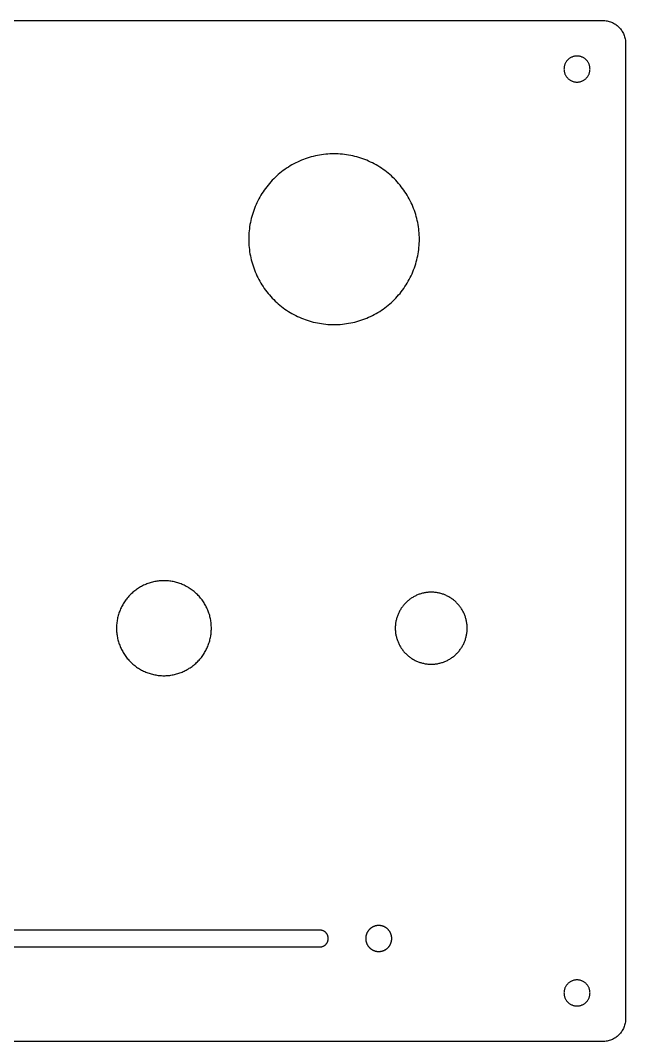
# Model space of a CAD drawing. Header units: millimetres. Extents: x 0 to 184, y 0 to 133.
# Drawn here: x 105.1 to 184.2, y 0 to 133.3 of the extents above; entities that cross this region are included whole.
import ezdxf

# ---------------------------------------------------------------- set-up
doc = ezdxf.new("R2010")
doc.units = ezdxf.units.MM

msp = doc.modelspace()

# ---------------------------------------------------------------- linework, layer by layer
for points in [[(3, 133.35), (181.15, 133.35), (181.2972, 133.3464), (181.4441, 133.3356), (181.5902, 133.3175), (181.7353, 133.2924), (181.8789, 133.2601), (182.0209, 133.2208), (182.1607, 133.1746), (182.2981, 133.1216), (182.4327, 133.062), (182.5642, 132.9958), (182.6923, 132.9232), (182.8167, 132.8444), (182.9371, 132.7596), (183.0532, 132.669), (183.1647, 132.5729), (183.2713, 132.4713), (183.3729, 132.3647), (183.469, 132.2532), (183.5596, 132.1371), (183.6444, 132.0167), (183.7232, 131.8923), (183.7958, 131.7642), (183.862, 131.6327), (183.9216, 131.4981), (183.9746, 131.3607), (184.0208, 131.2209), (184.0601, 131.0789), (184.0924, 130.9353), (184.1175, 130.7902), (184.1356, 130.6441), (184.1464, 130.4972), (184.15, 130.35), (184.15, 3), (184.1464, 2.8528), (184.1356, 2.7059), (184.1175, 2.5598), (184.0924, 2.4147), (184.0601, 2.2711), (184.0208, 2.1291), (183.9746, 1.9893), (183.9216, 1.8519), (183.862, 1.7173), (183.7958, 1.5858), (183.7232, 1.4577), (183.6444, 1.3333), (183.5596, 1.2129), (183.469, 1.0968), (183.3729, 0.9853), (183.2713, 0.8787), (183.1647, 0.7771), (183.0532, 0.681), (182.9371, 0.5904), (182.8167, 0.5056), (182.6923, 0.4268), (182.5642, 0.3542), (182.4327, 0.288), (182.2981, 0.2284), (182.1607, 0.1754), (182.0209, 0.1292), (181.8789, 0.0899), (181.7353, 0.0576), (181.5902, 0.0325), (181.4441, 0.0144), (181.2972, 0.0036), (181.15, 0), (3, 0)], [(39.955, 12.36), (144.185, 12.36), (144.239, 12.3613), (144.2928, 12.3653), (144.3464, 12.3719), (144.3996, 12.3811), (144.4523, 12.393), (144.5043, 12.4074), (144.5556, 12.4243), (144.606, 12.4437), (144.6553, 12.4656), (144.7035, 12.4899), (144.7505, 12.5165), (144.7961, 12.5454), (144.8403, 12.5765), (144.8828, 12.6097), (144.9237, 12.645), (144.9628, 12.6822), (145, 12.7213), (145.0353, 12.7622), (145.0685, 12.8047), (145.0996, 12.8489), (145.1285, 12.8945), (145.1551, 12.9415), (145.1794, 12.9897), (145.2013, 13.039), (145.2207, 13.0894), (145.2376, 13.1407), (145.252, 13.1927), (145.2639, 13.2454), (145.2731, 13.2986), (145.2797, 13.3522), (145.2837, 13.406), (145.285, 13.46), (145.2837, 13.514), (145.2797, 13.5678), (145.2731, 13.6214), (145.2639, 13.6746), (145.252, 13.7273), (145.2376, 13.7793), (145.2207, 13.8306), (145.2013, 13.881), (145.1794, 13.9303), (145.1551, 13.9785), (145.1285, 14.0255), (145.0996, 14.0711), (145.0685, 14.1153), (145.0353, 14.1578), (145, 14.1987), (144.9628, 14.2378), (144.9237, 14.275), (144.8828, 14.3103), (144.8403, 14.3435), (144.7961, 14.3746), (144.7505, 14.4035), (144.7035, 14.4301), (144.6553, 14.4544), (144.606, 14.4763), (144.5556, 14.4957), (144.5043, 14.5126), (144.4523, 14.527), (144.3996, 14.5389), (144.3464, 14.5481), (144.2928, 14.5547), (144.239, 14.5587), (144.185, 14.56), (39.955, 14.56)]]:
    msp.add_lwpolyline(points)
for points in [[(179.4816, 126.7506), (179.4918, 126.8334), (179.498, 126.9166), (179.5, 127), (179.498, 127.0834), (179.4918, 127.1666), (179.4816, 127.2494), (179.4673, 127.3317), (179.4491, 127.4131), (179.4268, 127.4935), (179.4006, 127.5727), (179.3706, 127.6506), (179.3368, 127.7268), (179.2993, 127.8014), (179.2581, 127.874), (179.2135, 127.9445), (179.1655, 128.0127), (179.1141, 128.0785), (179.0596, 128.1417), (179.0021, 128.2021), (178.9417, 128.2596), (178.8785, 128.3141), (178.8127, 128.3655), (178.7445, 128.4135), (178.674, 128.4581), (178.6014, 128.4993), (178.5268, 128.5368), (178.4506, 128.5706), (178.3727, 128.6006), (178.2935, 128.6268), (178.2131, 128.6491), (178.1317, 128.6673), (178.0494, 128.6816), (177.9666, 128.6918), (177.8834, 128.698), (177.8, 128.7), (177.7166, 128.698), (177.6334, 128.6918), (177.5506, 128.6816), (177.4683, 128.6673), (177.3869, 128.6491), (177.3065, 128.6268), (177.2273, 128.6006), (177.1494, 128.5706), (177.0732, 128.5368), (176.9986, 128.4993), (176.926, 128.4581), (176.8555, 128.4135), (176.7873, 128.3655), (176.7215, 128.3141), (176.6583, 128.2596), (176.5979, 128.2021), (176.5404, 128.1417), (176.4859, 128.0785), (176.4345, 128.0127), (176.3865, 127.9445), (176.3419, 127.874), (176.3007, 127.8014), (176.2632, 127.7268), (176.2294, 127.6506), (176.1994, 127.5727), (176.1732, 127.4935), (176.1509, 127.4131), (176.1327, 127.3317), (176.1184, 127.2494), (176.1082, 127.1666), (176.102, 127.0834), (176.1, 127), (176.102, 126.9166), (176.1082, 126.8334), (176.1184, 126.7506), (176.1327, 126.6683), (176.1509, 126.5869), (176.1732, 126.5065), (176.1994, 126.4273), (176.2294, 126.3494), (176.2632, 126.2732), (176.3007, 126.1986), (176.3419, 126.126), (176.3865, 126.0555), (176.4345, 125.9873), (176.4859, 125.9215), (176.5404, 125.8583), (176.5979, 125.7979), (176.6583, 125.7404), (176.7215, 125.6859), (176.7873, 125.6345), (176.8555, 125.5865), (176.926, 125.5419), (176.9986, 125.5007), (177.0732, 125.4632), (177.1494, 125.4294), (177.2273, 125.3994), (177.3065, 125.3732), (177.3869, 125.3509), (177.4683, 125.3327), (177.5506, 125.3184), (177.6334, 125.3082), (177.7166, 125.302), (177.8, 125.3), (177.8834, 125.302), (177.9666, 125.3082), (178.0494, 125.3184), (178.1317, 125.3327), (178.2131, 125.3509), (178.2935, 125.3732), (178.3727, 125.3994), (178.4506, 125.4294), (178.5268, 125.4632), (178.6014, 125.5007), (178.674, 125.5419), (178.7445, 125.5865), (178.8127, 125.6345), (178.8785, 125.6859), (178.9417, 125.7404), (179.0021, 125.7979), (179.0596, 125.8583), (179.1141, 125.9215), (179.1655, 125.9873), (179.2135, 126.0555), (179.2581, 126.126), (179.2993, 126.1986), (179.3368, 126.2732), (179.3706, 126.3494), (179.4006, 126.4273), (179.4268, 126.5065), (179.4491, 126.5869), (179.4673, 126.6683)], [(157.1698, 103.9598), (157.1866, 104.2329), (157.1966, 104.5064), (157.2, 104.78), (157.1966, 105.0536), (157.1866, 105.3271), (157.1698, 105.6002), (157.1463, 105.8729), (157.1161, 106.1449), (157.0793, 106.416), (157.0358, 106.6862), (156.9858, 106.9553), (156.9291, 107.223), (156.8658, 107.4892), (156.7961, 107.7538), (156.7199, 108.0167), (156.6372, 108.2776), (156.5482, 108.5363), (156.4529, 108.7928), (156.3513, 109.0469), (156.2434, 109.2984), (156.1295, 109.5472), (156.0095, 109.7932), (155.8834, 110.0361), (155.7515, 110.2758), (155.6137, 110.5122), (155.4701, 110.7452), (155.3209, 110.9746), (155.1661, 111.2003), (155.0058, 111.422), (154.8401, 111.6398), (154.6691, 111.8535), (154.4929, 112.0629), (154.3116, 112.2679), (154.1254, 112.4684), (153.9342, 112.6642), (153.7384, 112.8554), (153.5379, 113.0416), (153.3329, 113.2229), (153.1235, 113.3991), (152.9098, 113.5701), (152.692, 113.7358), (152.4703, 113.8961), (152.2446, 114.0509), (152.0152, 114.2001), (151.7822, 114.3437), (151.5458, 114.4815), (151.3061, 114.6134), (151.0632, 114.7395), (150.8172, 114.8595), (150.5684, 114.9734), (150.3169, 115.0813), (150.0628, 115.1829), (149.8063, 115.2782), (149.5476, 115.3672), (149.2867, 115.4499), (149.0238, 115.5261), (148.7592, 115.5958), (148.493, 115.6591), (148.2253, 115.7158), (147.9562, 115.7658), (147.686, 115.8093), (147.4149, 115.8461), (147.1429, 115.8763), (146.8702, 115.8998), (146.5971, 115.9166), (146.3236, 115.9266), (146.05, 115.93), (145.7764, 115.9266), (145.5029, 115.9166), (145.2298, 115.8998), (144.9571, 115.8763), (144.6851, 115.8461), (144.414, 115.8093), (144.1438, 115.7658), (143.8747, 115.7158), (143.607, 115.6591), (143.3408, 115.5958), (143.0762, 115.5261), (142.8133, 115.4499), (142.5524, 115.3672), (142.2937, 115.2782), (142.0372, 115.1829), (141.7831, 115.0813), (141.5316, 114.9734), (141.2828, 114.8595), (141.0368, 114.7395), (140.7939, 114.6134), (140.5542, 114.4815), (140.3178, 114.3437), (140.0848, 114.2001), (139.8554, 114.0509), (139.6297, 113.8961), (139.408, 113.7358), (139.1902, 113.5701), (138.9765, 113.3991), (138.7671, 113.2229), (138.5621, 113.0416), (138.3616, 112.8554), (138.1658, 112.6642), (137.9746, 112.4684), (137.7884, 112.2679), (137.6071, 112.0629), (137.4309, 111.8535), (137.2599, 111.6398), (137.0942, 111.422), (136.9339, 111.2003), (136.7791, 110.9746), (136.6299, 110.7452), (136.4863, 110.5122), (136.3485, 110.2758), (136.2166, 110.0361), (136.0905, 109.7932), (135.9705, 109.5472), (135.8566, 109.2984), (135.7487, 109.0469), (135.6471, 108.7928), (135.5518, 108.5363), (135.4628, 108.2776), (135.3801, 108.0167), (135.3039, 107.7538), (135.2342, 107.4892), (135.1709, 107.223), (135.1142, 106.9553), (135.0642, 106.6862), (135.0207, 106.416), (134.9839, 106.1449), (134.9537, 105.8729), (134.9302, 105.6002), (134.9134, 105.3271), (134.9034, 105.0536), (134.9, 104.78), (134.9034, 104.5064), (134.9134, 104.2329), (134.9302, 103.9598), (134.9537, 103.6871), (134.9839, 103.4151), (135.0207, 103.144), (135.0642, 102.8738), (135.1142, 102.6047), (135.1709, 102.337), (135.2342, 102.0708), (135.3039, 101.8062), (135.3801, 101.5433), (135.4628, 101.2824), (135.5518, 101.0237), (135.6471, 100.7672), (135.7487, 100.5131), (135.8566, 100.2616), (135.9705, 100.0128), (136.0905, 99.7668), (136.2166, 99.5239), (136.3485, 99.2842), (136.4863, 99.0478), (136.6299, 98.8148), (136.7791, 98.5854), (136.9339, 98.3597), (137.0942, 98.138), (137.2599, 97.9202), (137.4309, 97.7065), (137.6071, 97.4971), (137.7884, 97.2921), (137.9746, 97.0916), (138.1658, 96.8958), (138.3616, 96.7046), (138.5621, 96.5184), (138.7671, 96.3371), (138.9765, 96.1609), (139.1902, 95.9899), (139.408, 95.8242), (139.6297, 95.6639), (139.8554, 95.5091), (140.0848, 95.3599), (140.3178, 95.2163), (140.5542, 95.0785), (140.7939, 94.9466), (141.0368, 94.8205), (141.2828, 94.7005), (141.5316, 94.5866), (141.7831, 94.4787), (142.0372, 94.3771), (142.2937, 94.2818), (142.5524, 94.1928), (142.8133, 94.1101), (143.0762, 94.0339), (143.3408, 93.9642), (143.607, 93.9009), (143.8747, 93.8442), (144.1438, 93.7942), (144.414, 93.7507), (144.6851, 93.7139), (144.9571, 93.6837), (145.2298, 93.6602), (145.5029, 93.6434), (145.7764, 93.6334), (146.05, 93.63), (146.3236, 93.6334), (146.5971, 93.6434), (146.8702, 93.6602), (147.1429, 93.6837), (147.4149, 93.7139), (147.686, 93.7507), (147.9562, 93.7942), (148.2253, 93.8442), (148.493, 93.9009), (148.7592, 93.9642), (149.0238, 94.0339), (149.2867, 94.1101), (149.5476, 94.1928), (149.8063, 94.2818), (150.0628, 94.3771), (150.3169, 94.4787), (150.5684, 94.5866), (150.8172, 94.7005), (151.0632, 94.8205), (151.3061, 94.9466), (151.5458, 95.0785), (151.7822, 95.2163), (152.0152, 95.3599), (152.2446, 95.5091), (152.4703, 95.6639), (152.692, 95.8242), (152.9098, 95.9899), (153.1235, 96.1609), (153.3329, 96.3371), (153.5379, 96.5184), (153.7384, 96.7046), (153.9342, 96.8958), (154.1254, 97.0916), (154.3116, 97.2921), (154.4929, 97.4971), (154.6691, 97.7065), (154.8401, 97.9202), (155.0058, 98.138), (155.1661, 98.3597), (155.3209, 98.5854), (155.4701, 98.8148), (155.6137, 99.0478), (155.7515, 99.2842), (155.8834, 99.5239), (156.0095, 99.7668), (156.1295, 100.0128), (156.2434, 100.2616), (156.3513, 100.5131), (156.4529, 100.7672), (156.5482, 101.0237), (156.6372, 101.2824), (156.7199, 101.5433), (156.7961, 101.8062), (156.8658, 102.0708), (156.9291, 102.337), (156.9858, 102.6047), (157.0358, 102.8738), (157.0793, 103.144), (157.1161, 103.4151), (157.1463, 103.6871)], [(130.0032, 53.5239), (130.0125, 53.6758), (130.0181, 53.8278), (130.02, 53.98), (130.0181, 54.1322), (130.0125, 54.2842), (130.0032, 54.4361), (129.9901, 54.5877), (129.9734, 54.7389), (129.9529, 54.8897), (129.9287, 55.04), (129.9009, 55.1896), (129.8694, 55.3384), (129.8342, 55.4865), (129.7954, 55.6336), (129.753, 55.7798), (129.7071, 55.9248), (129.6576, 56.0687), (129.6046, 56.2113), (129.5481, 56.3526), (129.4881, 56.4925), (129.4247, 56.6308), (129.358, 56.7676), (129.2879, 56.9027), (129.2145, 57.036), (129.1379, 57.1674), (129.0581, 57.297), (128.9751, 57.4245), (128.889, 57.55), (128.7999, 57.6733), (128.7077, 57.7944), (128.6127, 57.9132), (128.5147, 58.0297), (128.4139, 58.1437), (128.3103, 58.2552), (128.2041, 58.3641), (128.0952, 58.4703), (127.9837, 58.5739), (127.8697, 58.6747), (127.7532, 58.7727), (127.6344, 58.8677), (127.5133, 58.9599), (127.39, 59.049), (127.2645, 59.1351), (127.137, 59.2181), (127.0074, 59.2979), (126.876, 59.3745), (126.7427, 59.4479), (126.6076, 59.518), (126.4708, 59.5847), (126.3325, 59.6481), (126.1926, 59.7081), (126.0513, 59.7646), (125.9087, 59.8176), (125.7648, 59.8671), (125.6198, 59.913), (125.4736, 59.9554), (125.3265, 59.9942), (125.1784, 60.0294), (125.0296, 60.0609), (124.88, 60.0887), (124.7297, 60.1129), (124.5789, 60.1334), (124.4277, 60.1501), (124.2761, 60.1632), (124.1242, 60.1725), (123.9722, 60.1781), (123.82, 60.18), (123.6678, 60.1781), (123.5158, 60.1725), (123.3639, 60.1632), (123.2123, 60.1501), (123.0611, 60.1334), (122.9103, 60.1129), (122.76, 60.0887), (122.6104, 60.0609), (122.4616, 60.0294), (122.3135, 59.9942), (122.1664, 59.9554), (122.0202, 59.913), (121.8752, 59.8671), (121.7313, 59.8176), (121.5887, 59.7646), (121.4474, 59.7081), (121.3075, 59.6481), (121.1692, 59.5847), (121.0324, 59.518), (120.8973, 59.4479), (120.764, 59.3745), (120.6326, 59.2979), (120.503, 59.2181), (120.3755, 59.1351), (120.25, 59.049), (120.1267, 58.9599), (120.0056, 58.8677), (119.8868, 58.7727), (119.7703, 58.6747), (119.6563, 58.5739), (119.5448, 58.4703), (119.4359, 58.3641), (119.3297, 58.2552), (119.2261, 58.1437), (119.1253, 58.0297), (119.0273, 57.9132), (118.9323, 57.7944), (118.8401, 57.6733), (118.751, 57.55), (118.6649, 57.4245), (118.5819, 57.297), (118.5021, 57.1674), (118.4255, 57.036), (118.3521, 56.9027), (118.282, 56.7676), (118.2153, 56.6308), (118.1519, 56.4925), (118.0919, 56.3526), (118.0354, 56.2113), (117.9824, 56.0687), (117.9329, 55.9248), (117.887, 55.7798), (117.8446, 55.6336), (117.8058, 55.4865), (117.7706, 55.3384), (117.7391, 55.1896), (117.7113, 55.04), (117.6871, 54.8897), (117.6666, 54.7389), (117.6499, 54.5877), (117.6368, 54.4361), (117.6275, 54.2842), (117.6219, 54.1322), (117.62, 53.98), (117.6219, 53.8278), (117.6275, 53.6758), (117.6368, 53.5239), (117.6499, 53.3723), (117.6666, 53.2211), (117.6871, 53.0703), (117.7113, 52.92), (117.7391, 52.7704), (117.7706, 52.6216), (117.8058, 52.4735), (117.8446, 52.3264), (117.887, 52.1802), (117.9329, 52.0352), (117.9824, 51.8913), (118.0354, 51.7487), (118.0919, 51.6074), (118.1519, 51.4675), (118.2153, 51.3292), (118.282, 51.1924), (118.3521, 51.0573), (118.4255, 50.924), (118.5021, 50.7926), (118.5819, 50.663), (118.6649, 50.5355), (118.751, 50.41), (118.8401, 50.2867), (118.9323, 50.1656), (119.0273, 50.0468), (119.1253, 49.9303), (119.2261, 49.8163), (119.3297, 49.7048), (119.4359, 49.5959), (119.5448, 49.4897), (119.6563, 49.3861), (119.7703, 49.2853), (119.8868, 49.1873), (120.0056, 49.0923), (120.1267, 49.0001), (120.25, 48.911), (120.3755, 48.8249), (120.503, 48.7419), (120.6326, 48.6621), (120.764, 48.5855), (120.8973, 48.5121), (121.0324, 48.442), (121.1692, 48.3753), (121.3075, 48.3119), (121.4474, 48.2519), (121.5887, 48.1954), (121.7313, 48.1424), (121.8752, 48.0929), (122.0202, 48.047), (122.1664, 48.0046), (122.3135, 47.9658), (122.4616, 47.9306), (122.6104, 47.8991), (122.76, 47.8713), (122.9103, 47.8471), (123.0611, 47.8266), (123.2123, 47.8099), (123.3639, 47.7968), (123.5158, 47.7875), (123.6678, 47.7819), (123.82, 47.78), (123.9722, 47.7819), (124.1242, 47.7875), (124.2761, 47.7968), (124.4277, 47.8099), (124.5789, 47.8266), (124.7297, 47.8471), (124.88, 47.8713), (125.0296, 47.8991), (125.1784, 47.9306), (125.3265, 47.9658), (125.4736, 48.0046), (125.6198, 48.047), (125.7648, 48.0929), (125.9087, 48.1424), (126.0513, 48.1954), (126.1926, 48.2519), (126.3325, 48.3119), (126.4708, 48.3753), (126.6076, 48.442), (126.7427, 48.5121), (126.876, 48.5855), (127.0074, 48.6621), (127.137, 48.7419), (127.2645, 48.8249), (127.39, 48.911), (127.5133, 49.0001), (127.6344, 49.0923), (127.7532, 49.1873), (127.8697, 49.2853), (127.9837, 49.3861), (128.0952, 49.4897), (128.2041, 49.5959), (128.3103, 49.7048), (128.4139, 49.8163), (128.5147, 49.9303), (128.6127, 50.0468), (128.7077, 50.1656), (128.7999, 50.2867), (128.889, 50.41), (128.9751, 50.5355), (129.0581, 50.663), (129.1379, 50.7926), (129.2145, 50.924), (129.2879, 51.0573), (129.358, 51.1924), (129.4247, 51.3292), (129.4881, 51.4675), (129.5481, 51.6074), (129.6046, 51.7487), (129.6576, 51.8913), (129.7071, 52.0352), (129.753, 52.1802), (129.7954, 52.3264), (129.8342, 52.4735), (129.8694, 52.6216), (129.9009, 52.7704), (129.9287, 52.92), (129.9529, 53.0703), (129.9734, 53.2211), (129.9901, 53.3723)], [(163.4373, 53.6342), (163.4443, 53.7494), (163.4486, 53.8647), (163.45, 53.98), (163.4486, 54.0953), (163.4443, 54.2106), (163.4373, 54.3258), (163.4274, 54.4407), (163.4147, 54.5553), (163.3991, 54.6696), (163.3808, 54.7835), (163.3597, 54.8969), (163.3358, 55.0098), (163.3091, 55.122), (163.2797, 55.2335), (163.2476, 55.3443), (163.2128, 55.4543), (163.1753, 55.5634), (163.1351, 55.6715), (163.0922, 55.7786), (163.0468, 55.8846), (162.9987, 55.9895), (162.9482, 56.0932), (162.895, 56.1956), (162.8394, 56.2966), (162.7813, 56.3963), (162.7208, 56.4945), (162.6579, 56.5912), (162.5926, 56.6863), (162.5251, 56.7798), (162.4552, 56.8716), (162.3831, 56.9616), (162.3089, 57.0499), (162.2325, 57.1363), (162.154, 57.2208), (162.0734, 57.3034), (161.9908, 57.384), (161.9063, 57.4625), (161.8199, 57.5389), (161.7316, 57.6131), (161.6416, 57.6852), (161.5498, 57.7551), (161.4563, 57.8226), (161.3612, 57.8879), (161.2645, 57.9508), (161.1663, 58.0113), (161.0666, 58.0694), (160.9656, 58.125), (160.8632, 58.1782), (160.7595, 58.2287), (160.6546, 58.2768), (160.5486, 58.3222), (160.4415, 58.3651), (160.3334, 58.4053), (160.2243, 58.4428), (160.1143, 58.4776), (160.0035, 58.5097), (159.892, 58.5391), (159.7798, 58.5658), (159.6669, 58.5897), (159.5535, 58.6108), (159.4396, 58.6291), (159.3253, 58.6447), (159.2107, 58.6574), (159.0958, 58.6673), (158.9806, 58.6743), (158.8653, 58.6786), (158.75, 58.68), (158.6347, 58.6786), (158.5194, 58.6743), (158.4042, 58.6673), (158.2893, 58.6574), (158.1747, 58.6447), (158.0604, 58.6291), (157.9465, 58.6108), (157.8331, 58.5897), (157.7202, 58.5658), (157.608, 58.5391), (157.4965, 58.5097), (157.3857, 58.4776), (157.2757, 58.4428), (157.1666, 58.4053), (157.0585, 58.3651), (156.9514, 58.3222), (156.8454, 58.2768), (156.7405, 58.2287), (156.6368, 58.1782), (156.5344, 58.125), (156.4334, 58.0694), (156.3337, 58.0113), (156.2355, 57.9508), (156.1388, 57.8879), (156.0437, 57.8226), (155.9502, 57.7551), (155.8584, 57.6852), (155.7684, 57.6131), (155.6801, 57.5389), (155.5937, 57.4625), (155.5092, 57.384), (155.4266, 57.3034), (155.346, 57.2208), (155.2675, 57.1363), (155.1911, 57.0499), (155.1169, 56.9616), (155.0448, 56.8716), (154.9749, 56.7798), (154.9074, 56.6863), (154.8421, 56.5912), (154.7792, 56.4945), (154.7187, 56.3963), (154.6606, 56.2966), (154.605, 56.1956), (154.5518, 56.0932), (154.5013, 55.9895), (154.4532, 55.8846), (154.4078, 55.7786), (154.3649, 55.6715), (154.3247, 55.5634), (154.2872, 55.4543), (154.2524, 55.3443), (154.2203, 55.2335), (154.1909, 55.122), (154.1642, 55.0098), (154.1403, 54.8969), (154.1192, 54.7835), (154.1009, 54.6696), (154.0853, 54.5553), (154.0726, 54.4407), (154.0627, 54.3258), (154.0557, 54.2106), (154.0514, 54.0953), (154.05, 53.98), (154.0514, 53.8647), (154.0557, 53.7494), (154.0627, 53.6342), (154.0726, 53.5193), (154.0853, 53.4047), (154.1009, 53.2904), (154.1192, 53.1765), (154.1403, 53.0631), (154.1642, 52.9502), (154.1909, 52.838), (154.2203, 52.7265), (154.2524, 52.6157), (154.2872, 52.5057), (154.3247, 52.3966), (154.3649, 52.2885), (154.4078, 52.1814), (154.4532, 52.0754), (154.5013, 51.9705), (154.5518, 51.8668), (154.605, 51.7644), (154.6606, 51.6634), (154.7187, 51.5637), (154.7792, 51.4655), (154.8421, 51.3688), (154.9074, 51.2737), (154.9749, 51.1802), (155.0448, 51.0884), (155.1169, 50.9984), (155.1911, 50.9101), (155.2675, 50.8237), (155.346, 50.7392), (155.4266, 50.6566), (155.5092, 50.576), (155.5937, 50.4975), (155.6801, 50.4211), (155.7684, 50.3469), (155.8584, 50.2748), (155.9502, 50.2049), (156.0437, 50.1374), (156.1388, 50.0721), (156.2355, 50.0092), (156.3337, 49.9487), (156.4334, 49.8906), (156.5344, 49.835), (156.6368, 49.7818), (156.7405, 49.7313), (156.8454, 49.6832), (156.9514, 49.6378), (157.0585, 49.5949), (157.1666, 49.5547), (157.2757, 49.5172), (157.3857, 49.4824), (157.4965, 49.4503), (157.608, 49.4209), (157.7202, 49.3942), (157.8331, 49.3703), (157.9465, 49.3492), (158.0604, 49.3309), (158.1747, 49.3153), (158.2893, 49.3026), (158.4042, 49.2927), (158.5194, 49.2857), (158.6347, 49.2814), (158.75, 49.28), (158.8653, 49.2814), (158.9806, 49.2857), (159.0958, 49.2927), (159.2107, 49.3026), (159.3253, 49.3153), (159.4396, 49.3309), (159.5535, 49.3492), (159.6669, 49.3703), (159.7798, 49.3942), (159.892, 49.4209), (160.0035, 49.4503), (160.1143, 49.4824), (160.2243, 49.5172), (160.3334, 49.5547), (160.4415, 49.5949), (160.5486, 49.6378), (160.6546, 49.6832), (160.7595, 49.7313), (160.8632, 49.7818), (160.9656, 49.835), (161.0666, 49.8906), (161.1663, 49.9487), (161.2645, 50.0092), (161.3612, 50.0721), (161.4563, 50.1374), (161.5498, 50.2049), (161.6416, 50.2748), (161.7316, 50.3469), (161.8199, 50.4211), (161.9063, 50.4975), (161.9908, 50.576), (162.0734, 50.6566), (162.154, 50.7392), (162.2325, 50.8237), (162.3089, 50.9101), (162.3831, 50.9984), (162.4552, 51.0884), (162.5251, 51.1802), (162.5926, 51.2737), (162.6579, 51.3688), (162.7208, 51.4655), (162.7813, 51.5637), (162.8394, 51.6634), (162.895, 51.7644), (162.9482, 51.8668), (162.9987, 51.9705), (163.0468, 52.0754), (163.0922, 52.1814), (163.1351, 52.2885), (163.1753, 52.3966), (163.2128, 52.5057), (163.2476, 52.6157), (163.2797, 52.7265), (163.3091, 52.838), (163.3358, 52.9502), (163.3597, 53.0631), (163.3808, 53.1765), (163.3991, 53.2904), (163.4147, 53.4047), (163.4274, 53.5193)], [(153.5854, 13.3349), (153.588, 13.3766), (153.5895, 13.4183), (153.59, 13.46), (153.5895, 13.5017), (153.588, 13.5434), (153.5854, 13.5851), (153.5818, 13.6266), (153.5772, 13.6681), (153.5716, 13.7094), (153.565, 13.7506), (153.5573, 13.7917), (153.5487, 13.8325), (153.5391, 13.8731), (153.5284, 13.9134), (153.5168, 13.9535), (153.5042, 13.9933), (153.4906, 14.0327), (153.4761, 14.0718), (153.4606, 14.1106), (153.4442, 14.1489), (153.4268, 14.1868), (153.4085, 14.2243), (153.3893, 14.2614), (153.3691, 14.2979), (153.3481, 14.334), (153.3263, 14.3695), (153.3035, 14.4045), (153.2799, 14.4389), (153.2555, 14.4727), (153.2302, 14.5059), (153.2041, 14.5385), (153.1773, 14.5704), (153.1496, 14.6017), (153.1212, 14.6322), (153.0921, 14.6621), (153.0622, 14.6912), (153.0317, 14.7196), (153.0004, 14.7473), (152.9685, 14.7741), (152.9359, 14.8002), (152.9027, 14.8255), (152.8689, 14.8499), (152.8345, 14.8735), (152.7995, 14.8963), (152.764, 14.9181), (152.7279, 14.9391), (152.6914, 14.9593), (152.6543, 14.9785), (152.6168, 14.9968), (152.5789, 15.0142), (152.5406, 15.0306), (152.5018, 15.0461), (152.4627, 15.0606), (152.4233, 15.0742), (152.3835, 15.0868), (152.3434, 15.0984), (152.3031, 15.1091), (152.2625, 15.1187), (152.2217, 15.1273), (152.1806, 15.135), (152.1394, 15.1416), (152.0981, 15.1472), (152.0566, 15.1518), (152.0151, 15.1554), (151.9734, 15.158), (151.9317, 15.1595), (151.89, 15.16), (151.8483, 15.1595), (151.8066, 15.158), (151.7649, 15.1554), (151.7234, 15.1518), (151.6819, 15.1472), (151.6406, 15.1416), (151.5994, 15.135), (151.5583, 15.1273), (151.5175, 15.1187), (151.4769, 15.1091), (151.4366, 15.0984), (151.3965, 15.0868), (151.3567, 15.0742), (151.3173, 15.0606), (151.2782, 15.0461), (151.2394, 15.0306), (151.2011, 15.0142), (151.1632, 14.9968), (151.1257, 14.9785), (151.0886, 14.9593), (151.0521, 14.9391), (151.016, 14.9181), (150.9805, 14.8963), (150.9455, 14.8735), (150.9111, 14.8499), (150.8773, 14.8255), (150.8441, 14.8002), (150.8115, 14.7741), (150.7796, 14.7473), (150.7483, 14.7196), (150.7178, 14.6912), (150.6879, 14.6621), (150.6588, 14.6322), (150.6304, 14.6017), (150.6027, 14.5704), (150.5759, 14.5385), (150.5498, 14.5059), (150.5245, 14.4727), (150.5001, 14.4389), (150.4765, 14.4045), (150.4537, 14.3695), (150.4319, 14.334), (150.4109, 14.2979), (150.3907, 14.2614), (150.3715, 14.2243), (150.3532, 14.1868), (150.3358, 14.1489), (150.3194, 14.1106), (150.3039, 14.0718), (150.2894, 14.0327), (150.2758, 13.9933), (150.2632, 13.9535), (150.2516, 13.9134), (150.2409, 13.8731), (150.2313, 13.8325), (150.2227, 13.7917), (150.215, 13.7506), (150.2084, 13.7094), (150.2028, 13.6681), (150.1982, 13.6266), (150.1946, 13.5851), (150.192, 13.5434), (150.1905, 13.5017), (150.19, 13.46), (150.1905, 13.4183), (150.192, 13.3766), (150.1946, 13.3349), (150.1982, 13.2934), (150.2028, 13.2519), (150.2084, 13.2106), (150.215, 13.1694), (150.2227, 13.1283), (150.2313, 13.0875), (150.2409, 13.0469), (150.2516, 13.0066), (150.2632, 12.9665), (150.2758, 12.9267), (150.2894, 12.8873), (150.3039, 12.8482), (150.3194, 12.8094), (150.3358, 12.7711), (150.3532, 12.7332), (150.3715, 12.6957), (150.3907, 12.6586), (150.4109, 12.6221), (150.4319, 12.586), (150.4537, 12.5505), (150.4765, 12.5155), (150.5001, 12.4811), (150.5245, 12.4473), (150.5498, 12.4141), (150.5759, 12.3815), (150.6027, 12.3496), (150.6304, 12.3183), (150.6588, 12.2878), (150.6879, 12.2579), (150.7178, 12.2288), (150.7483, 12.2004), (150.7796, 12.1727), (150.8115, 12.1459), (150.8441, 12.1198), (150.8773, 12.0945), (150.9111, 12.0701), (150.9455, 12.0465), (150.9805, 12.0237), (151.016, 12.0019), (151.0521, 11.9809), (151.0886, 11.9607), (151.1257, 11.9415), (151.1632, 11.9232), (151.2011, 11.9058), (151.2394, 11.8894), (151.2782, 11.8739), (151.3173, 11.8594), (151.3567, 11.8458), (151.3965, 11.8332), (151.4366, 11.8216), (151.4769, 11.8109), (151.5175, 11.8013), (151.5583, 11.7927), (151.5994, 11.785), (151.6406, 11.7784), (151.6819, 11.7728), (151.7234, 11.7682), (151.7649, 11.7646), (151.8066, 11.762), (151.8483, 11.7605), (151.89, 11.76), (151.9317, 11.7605), (151.9734, 11.762), (152.0151, 11.7646), (152.0566, 11.7682), (152.0981, 11.7728), (152.1394, 11.7784), (152.1806, 11.785), (152.2217, 11.7927), (152.2625, 11.8013), (152.3031, 11.8109), (152.3434, 11.8216), (152.3835, 11.8332), (152.4233, 11.8458), (152.4627, 11.8594), (152.5018, 11.8739), (152.5406, 11.8894), (152.5789, 11.9058), (152.6168, 11.9232), (152.6543, 11.9415), (152.6914, 11.9607), (152.7279, 11.9809), (152.764, 12.0019), (152.7995, 12.0237), (152.8345, 12.0465), (152.8689, 12.0701), (152.9027, 12.0945), (152.9359, 12.1198), (152.9685, 12.1459), (153.0004, 12.1727), (153.0317, 12.2004), (153.0622, 12.2288), (153.0921, 12.2579), (153.1212, 12.2878), (153.1496, 12.3183), (153.1773, 12.3496), (153.2041, 12.3815), (153.2302, 12.4141), (153.2555, 12.4473), (153.2799, 12.4811), (153.3035, 12.5155), (153.3263, 12.5505), (153.3481, 12.586), (153.3691, 12.6221), (153.3893, 12.6586), (153.4085, 12.6957), (153.4268, 12.7332), (153.4442, 12.7711), (153.4606, 12.8094), (153.4761, 12.8482), (153.4906, 12.8873), (153.5042, 12.9267), (153.5168, 12.9665), (153.5284, 13.0066), (153.5391, 13.0469), (153.5487, 13.0875), (153.5573, 13.1283), (153.565, 13.1694), (153.5716, 13.2106), (153.5772, 13.2519), (153.5818, 13.2934)], [(179.4816, 6.1006), (179.4918, 6.1834), (179.498, 6.2666), (179.5, 6.35), (179.498, 6.4334), (179.4918, 6.5166), (179.4816, 6.5994), (179.4673, 6.6817), (179.4491, 6.7631), (179.4268, 6.8435), (179.4006, 6.9227), (179.3706, 7.0006), (179.3368, 7.0768), (179.2993, 7.1514), (179.2581, 7.224), (179.2135, 7.2945), (179.1655, 7.3627), (179.1141, 7.4285), (179.0596, 7.4917), (179.0021, 7.5521), (178.9417, 7.6096), (178.8785, 7.6641), (178.8127, 7.7155), (178.7445, 7.7635), (178.674, 7.8081), (178.6014, 7.8493), (178.5268, 7.8868), (178.4506, 7.9206), (178.3727, 7.9506), (178.2935, 7.9768), (178.2131, 7.9991), (178.1317, 8.0173), (178.0494, 8.0316), (177.9666, 8.0418), (177.8834, 8.048), (177.8, 8.05), (177.7166, 8.048), (177.6334, 8.0418), (177.5506, 8.0316), (177.4683, 8.0173), (177.3869, 7.9991), (177.3065, 7.9768), (177.2273, 7.9506), (177.1494, 7.9206), (177.0732, 7.8868), (176.9986, 7.8493), (176.926, 7.8081), (176.8555, 7.7635), (176.7873, 7.7155), (176.7215, 7.6641), (176.6583, 7.6096), (176.5979, 7.5521), (176.5404, 7.4917), (176.4859, 7.4285), (176.4345, 7.3627), (176.3865, 7.2945), (176.3419, 7.224), (176.3007, 7.1514), (176.2632, 7.0768), (176.2294, 7.0006), (176.1994, 6.9227), (176.1732, 6.8435), (176.1509, 6.7631), (176.1327, 6.6817), (176.1184, 6.5994), (176.1082, 6.5166), (176.102, 6.4334), (176.1, 6.35), (176.102, 6.2666), (176.1082, 6.1834), (176.1184, 6.1006), (176.1327, 6.0183), (176.1509, 5.9369), (176.1732, 5.8565), (176.1994, 5.7773), (176.2294, 5.6994), (176.2632, 5.6232), (176.3007, 5.5486), (176.3419, 5.476), (176.3865, 5.4055), (176.4345, 5.3373), (176.4859, 5.2715), (176.5404, 5.2083), (176.5979, 5.1479), (176.6583, 5.0904), (176.7215, 5.0359), (176.7873, 4.9845), (176.8555, 4.9365), (176.926, 4.8919), (176.9986, 4.8507), (177.0732, 4.8132), (177.1494, 4.7794), (177.2273, 4.7494), (177.3065, 4.7232), (177.3869, 4.7009), (177.4683, 4.6827), (177.5506, 4.6684), (177.6334, 4.6582), (177.7166, 4.652), (177.8, 4.65), (177.8834, 4.652), (177.9666, 4.6582), (178.0494, 4.6684), (178.1317, 4.6827), (178.2131, 4.7009), (178.2935, 4.7232), (178.3727, 4.7494), (178.4506, 4.7794), (178.5268, 4.8132), (178.6014, 4.8507), (178.674, 4.8919), (178.7445, 4.9365), (178.8127, 4.9845), (178.8785, 5.0359), (178.9417, 5.0904), (179.0021, 5.1479), (179.0596, 5.2083), (179.1141, 5.2715), (179.1655, 5.3373), (179.2135, 5.4055), (179.2581, 5.476), (179.2993, 5.5486), (179.3368, 5.6232), (179.3706, 5.6994), (179.4006, 5.7773), (179.4268, 5.8565), (179.4491, 5.9369), (179.4673, 6.0183)]]:
    msp.add_lwpolyline(points, close=True)

doc.saveas('drawing.dxf')
